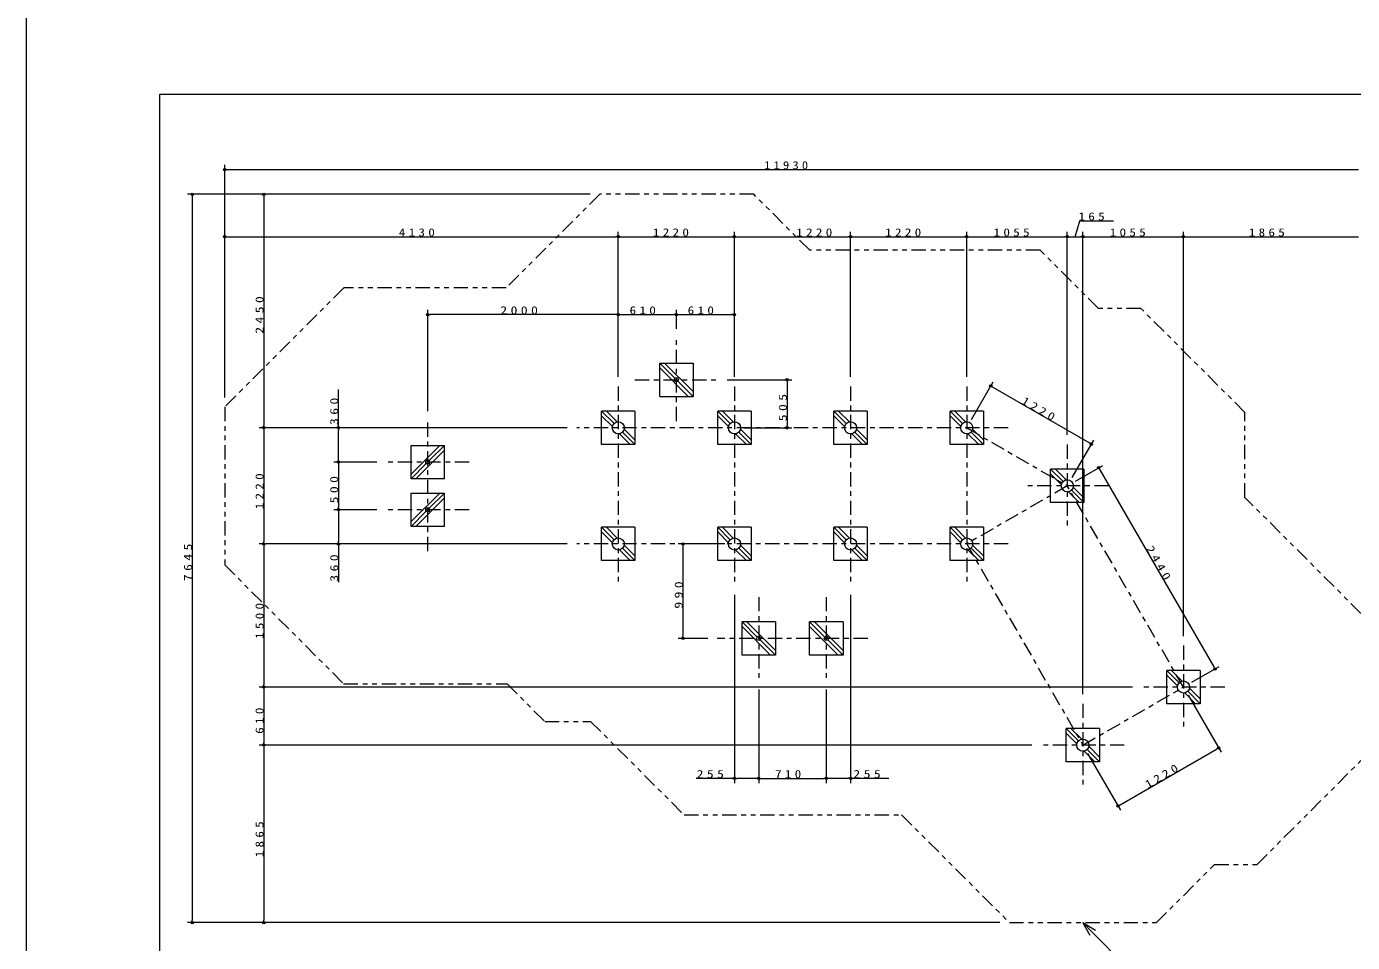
# Model space of a CAD drawing. Units: millimetres on the paper. Extents: x 0 to 420, y -594 to 297.
# Drawn here: x 0 to 278.4, y -495.1 to -302.8 of the extents above; entities that cross this region are included whole.
import ezdxf

# ---------------------------------------------------------------- set-up
doc = ezdxf.new("R2010")
doc.units = ezdxf.units.MM
doc.linetypes.add('USER2', pattern=[6, 3, -1, 1, -1])
doc.linetypes.add('USER3', pattern=[8, 3, -1, 1, -1, 1, -1])
for name, color, linetype, lineweight in [('0_2', 7, 'Continuous', 13), ('2D_DIMENSION', 7, 'Continuous', 13), ('2D_OUTLINE', 7, 'USER3', 13), ('FMT', 7, 'Continuous', 13), ('FOOTING', 7, 'Continuous', 13), ('FOOTING_C', 7, 'USER2', 13), ('FOOTING_H', 7, 'Continuous', 13)]:
    doc.layers.add(name, color=color, linetype=linetype, lineweight=lineweight)
doc.styles.add('ＭＳ ゴシック', font='')
doc.styles.get('ＭＳ ゴシック').set_extended_font_data('MS Gothic')

msp = doc.modelspace()

# ---------------------------------------------------------------- linework, layer by layer
at = {"layer": '0_2'}
for p, q in [((0, -594), (0, -297)), ((41.603, -332.86), (42.103, -332.86)), ((34.786, -338.061), (34.786, -338.561)), ((49.818, -338.061), (49.818, -338.561)), ((41.603, -346.955), (42.103, -346.955)), ((124.237, -346.955), (123.737, -346.955)), ((124.237, -346.955), (124.737, -346.955)), ((148.621, -346.955), (148.121, -346.955)), ((148.621, -346.955), (149.121, -346.955)), ((173.005, -346.955), (172.505, -346.955)), ((173.005, -346.955), (173.505, -346.955)), ((197.389, -346.955), (196.889, -346.955)), ((197.389, -346.955), (197.889, -346.955)), ((218.507, -346.955), (218.007, -346.955)), ((218.507, -346.955), (219.007, -346.955)), ((221.773, -346.955), (221.273, -346.955)), ((221.773, -346.955), (222.273, -346.955)), ((242.891, -346.955), (242.391, -346.955)), ((242.891, -346.955), (243.391, -346.955)), ((84.237, -363.313), (84.737, -363.313)), ((124.237, -363.313), (123.737, -363.313)), ((124.237, -363.313), (124.737, -363.313)), ((136.429, -363.313), (135.929, -363.313)), ((136.429, -363.313), (136.929, -363.313)), ((148.621, -363.313), (148.121, -363.313)), ((159.667, -376.984), (159.667, -377.484)), ((202.444, -378.33), (202.877, -378.58)), ((49.818, -387.084), (49.818, -386.584)), ((159.667, -387.084), (159.667, -386.584)), ((49.818, -387.084), (49.818, -387.584)), ((65.484, -387.084), (65.484, -387.584)), ((223.561, -390.522), (223.128, -390.272)), ((65.484, -394.276), (65.484, -393.776)), ((65.484, -394.276), (65.484, -394.776)), ((225.105, -395.466), (225.355, -395.899)), ((65.484, -404.276), (65.484, -403.776)), ((65.493, -404.276), (65.493, -404.776)), ((49.818, -411.468), (49.818, -410.968)), ((49.818, -411.468), (49.818, -411.968)), ((65.493, -411.468), (65.493, -410.968)), ((137.806, -411.468), (137.806, -411.968)), ((137.806, -431.308), (137.806, -430.808)), ((249.489, -437.701), (249.239, -437.268)), ((49.818, -441.51), (49.818, -441.01)), ((49.818, -441.51), (49.818, -442.01)), ((49.818, -453.702), (49.818, -453.202)), ((49.818, -453.702), (49.818, -454.202)), ((250.285, -454.318), (249.852, -454.568)), ((148.621, -460.681), (149.121, -460.681)), ((153.713, -460.681), (153.213, -460.681)), ((153.713, -460.681), (154.213, -460.681)), ((167.913, -460.681), (167.413, -460.681)), ((167.913, -460.675), (168.413, -460.675)), ((173.005, -460.675), (172.505, -460.675)), ((229.168, -466.51), (229.601, -466.26)), ((34.786, -490.972), (34.786, -490.472)), ((49.818, -490.972), (49.818, -490.472))]:
    msp.add_line(p, q, dxfattribs=at)
for centre in [(41.603, -332.86), (34.786, -338.061), (49.818, -338.061), (41.603, -346.955), (124.237, -346.955), (124.237, -346.955), (148.621, -346.955), (148.621, -346.955), (173.005, -346.955), (173.005, -346.955), (197.389, -346.955), (197.389, -346.955), (218.507, -346.955), (218.507, -346.955), (221.773, -346.955), (221.773, -346.955), (242.891, -346.955), (242.891, -346.955), (84.237, -363.313), (124.237, -363.313), (124.237, -363.313), (136.429, -363.313), (136.429, -363.313), (148.621, -363.313), (159.667, -376.984), (202.444, -378.33), (49.818, -387.084), (49.818, -387.084), (65.484, -387.084), (159.667, -387.084), (223.561, -390.522), (65.484, -394.276), (65.484, -394.276), (225.105, -395.466), (65.484, -404.276), (65.493, -404.276), (49.818, -411.468), (49.818, -411.468), (65.493, -411.468), (137.806, -411.468), (137.806, -431.308), (249.489, -437.701), (49.818, -441.51), (49.818, -441.51), (49.818, -453.702), (49.818, -453.702), (250.285, -454.318), (148.621, -460.681), (153.713, -460.681), (153.713, -460.681), (167.913, -460.675), (167.913, -460.681), (173.005, -460.675), (229.168, -466.51), (34.786, -490.972), (49.818, -490.972)]:
    msp.add_circle(centre, 0.25, dxfattribs=at)
at = {"layer": '2D_DIMENSION'}
for p, q in [((41.603, -380.707), (41.603, -331.86)), ((42.103, -332.86), (279.661, -332.86)), ((118.332, -338.061), (33.786, -338.061)), ((34.786, -338.561), (34.786, -490.472)), ((118.332, -338.061), (48.818, -338.061)), ((49.818, -338.561), (49.818, -386.584)), ((220.14, -346.955), (221.145, -343.605)), ((221.145, -343.605), (228.221, -343.605)), ((41.603, -380.707), (41.603, -345.955)), ((42.103, -346.955), (123.737, -346.955)), ((124.237, -376.384), (124.237, -345.955)), ((124.237, -376.384), (124.237, -345.955)), ((124.737, -346.955), (148.121, -346.955)), ((148.621, -376.384), (148.621, -345.955)), ((148.621, -376.384), (148.621, -345.955)), ((149.121, -346.955), (172.505, -346.955)), ((173.005, -376.384), (173.005, -345.955)), ((173.005, -376.384), (173.005, -345.955)), ((173.505, -346.955), (196.889, -346.955)), ((197.389, -376.384), (197.389, -345.955)), ((197.389, -376.384), (197.389, -345.955)), ((197.889, -346.955), (218.007, -346.955)), ((218.507, -388.576), (218.507, -345.955)), ((218.507, -388.576), (218.507, -345.955)), ((219.007, -346.955), (221.273, -346.955)), ((221.773, -443.002), (221.773, -345.955)), ((221.773, -443.002), (221.773, -345.955)), ((222.273, -346.955), (242.391, -346.955)), ((242.891, -430.81), (242.891, -345.955)), ((242.891, -430.81), (242.891, -345.955)), ((243.391, -346.955), (279.661, -346.955)), ((84.237, -383.576), (84.237, -362.313)), ((123.737, -363.313), (84.737, -363.313)), ((124.237, -376.384), (124.237, -362.313)), ((124.237, -376.384), (124.237, -362.313)), ((124.737, -363.313), (135.929, -363.313)), ((136.429, -366.284), (136.429, -362.313)), ((136.429, -366.284), (136.429, -362.313)), ((136.929, -363.313), (148.121, -363.313)), ((148.621, -376.384), (148.621, -362.313)), ((147.129, -376.984), (160.667, -376.984)), ((159.667, -377.484), (159.667, -386.584)), ((198.389, -385.352), (202.944, -377.464)), ((202.877, -378.58), (223.128, -390.272)), ((65.484, -387.084), (65.484, -379.07)), ((113.537, -387.084), (48.818, -387.084)), ((113.537, -387.084), (48.818, -387.084)), ((49.818, -387.584), (49.818, -410.968)), ((113.537, -387.084), (64.484, -387.084)), ((65.484, -393.776), (65.484, -387.584)), ((150.621, -387.084), (160.667, -387.084)), ((219.507, -397.544), (224.061, -389.656)), ((73.537, -394.276), (64.484, -394.276)), ((73.537, -394.276), (64.484, -394.276)), ((65.484, -394.776), (65.484, -403.776)), ((220.239, -398.276), (225.971, -394.966)), ((225.355, -395.899), (249.239, -437.268)), ((73.537, -404.276), (64.484, -404.276)), ((73.537, -404.276), (64.493, -404.276)), ((65.493, -404.776), (65.493, -410.968)), ((113.537, -411.468), (48.818, -411.468)), ((113.537, -411.468), (48.818, -411.468)), ((49.818, -411.968), (49.818, -441.01)), ((113.537, -411.468), (64.493, -411.468)), ((65.493, -411.468), (65.493, -419.482)), ((146.621, -411.468), (136.806, -411.468)), ((137.806, -411.968), (137.806, -430.808)), ((148.621, -422.168), (148.621, -461.681)), ((173.005, -422.168), (173.005, -461.675)), ((143.013, -431.308), (136.806, -431.308)), ((244.623, -440.51), (250.355, -437.201)), ((232.191, -441.51), (48.818, -441.51)), ((232.191, -441.51), (48.818, -441.51)), ((49.818, -442.01), (49.818, -453.202)), ((153.713, -442.008), (153.713, -461.681)), ((153.713, -442.008), (153.713, -461.681)), ((167.913, -442.008), (167.913, -461.675)), ((167.913, -442.008), (167.913, -461.681)), ((243.891, -443.242), (250.785, -455.184)), ((211.073, -453.702), (48.818, -453.702)), ((211.073, -453.702), (48.818, -453.702)), ((49.818, -454.202), (49.818, -490.472)), ((222.773, -455.434), (229.668, -467.376)), ((229.601, -466.26), (249.852, -454.568)), ((148.621, -460.681), (140.589, -460.681)), ((153.213, -460.681), (149.121, -460.681)), ((154.213, -460.681), (167.413, -460.681)), ((168.413, -460.675), (172.505, -460.675)), ((173.005, -460.675), (181.02, -460.675)), ((204.336, -490.972), (33.786, -490.972)), ((204.336, -490.972), (48.818, -490.972)), ((221.773, -490.972), (223.884, -493.104)), ((221.773, -490.972), (224.456, -492.538)), ((223.313, -493.669), (221.773, -490.972)), ((223.884, -493.104), (230.519, -499.803))]:
    msp.add_line(p, q, dxfattribs=at)
at = {"layer": '2D_OUTLINE'}
for p, q in [((120.332, -338.061), (100.676, -357.717)), ((152.68, -338.061), (120.332, -338.061)), ((164.433, -349.814), (152.68, -338.061)), ((212.827, -349.814), (164.433, -349.814)), ((225.019, -362.006), (212.827, -349.814)), ((66.593, -357.717), (41.603, -382.707)), ((100.676, -357.717), (66.593, -357.717)), ((233.944, -362.006), (225.019, -362.006)), ((255.777, -383.838), (233.944, -362.006)), ((41.603, -382.707), (41.603, -415.844)), ((255.777, -401.689), (255.777, -383.838)), ((280.161, -426.073), (255.777, -401.689)), ((41.603, -415.844), (66.574, -440.816)), ((66.574, -440.816), (100.878, -440.816)), ((100.878, -440.816), (108.8, -448.738)), ((108.8, -448.738), (118.429, -448.738)), ((118.429, -448.738), (138.055, -468.364)), ((258.328, -478.78), (280.161, -456.948)), ((138.055, -468.364), (183.727, -468.364)), ((183.727, -468.364), (206.336, -490.972)), ((237.211, -490.972), (249.403, -478.78)), ((249.403, -478.78), (258.328, -478.78)), ((206.336, -490.972), (237.211, -490.972))]:
    msp.add_line(p, q, dxfattribs=at)
at = {"layer": 'FMT'}
for p, q in [((28, -317), (403, -317)), ((28, -574), (28, -317))]:
    msp.add_line(p, q, dxfattribs=at)
at = {"layer": 'FOOTING'}
for p, q in [((132.929, -373.484), (139.929, -373.484)), ((132.929, -380.484), (132.929, -373.484)), ((139.929, -373.484), (139.929, -380.484)), ((132.929, -380.484), (139.929, -380.484)), ((120.737, -390.584), (120.737, -383.584)), ((127.737, -383.584), (120.737, -383.584)), ((127.737, -383.584), (127.737, -390.584)), ((145.121, -390.584), (145.121, -383.584)), ((152.121, -383.584), (145.121, -383.584)), ((152.121, -383.584), (152.121, -390.584)), ((169.505, -390.584), (169.505, -383.584)), ((176.505, -383.584), (169.505, -383.584)), ((176.505, -383.584), (176.505, -390.584)), ((193.889, -390.584), (193.889, -383.584)), ((200.889, -383.584), (193.889, -383.584)), ((200.889, -383.584), (200.889, -390.584)), ((80.737, -390.776), (87.737, -390.776)), ((80.737, -397.776), (80.737, -390.776)), ((87.737, -397.776), (87.737, -390.776)), ((127.737, -390.584), (120.737, -390.584)), ((152.121, -390.584), (145.121, -390.584)), ((176.505, -390.584), (169.505, -390.584)), ((200.889, -390.584), (193.889, -390.584)), ((83.857, -393.896), (84.617, -393.896)), ((83.857, -394.656), (83.857, -393.896)), ((84.617, -394.656), (83.857, -394.656)), ((84.617, -394.656), (84.617, -393.896)), ((87.737, -397.776), (80.737, -397.776)), ((215.007, -402.776), (215.007, -395.776)), ((222.007, -395.776), (215.007, -395.776)), ((222.007, -395.776), (222.007, -402.776)), ((80.737, -400.776), (87.737, -400.776)), ((80.737, -407.776), (80.737, -400.776)), ((87.737, -407.776), (87.737, -400.776)), ((222.007, -402.776), (215.007, -402.776)), ((83.857, -403.896), (84.617, -403.896)), ((83.857, -404.656), (83.857, -403.896)), ((84.617, -404.656), (83.857, -404.656)), ((84.617, -404.656), (84.617, -403.896)), ((87.737, -407.776), (80.737, -407.776)), ((120.737, -414.968), (120.737, -407.968)), ((127.737, -407.968), (120.737, -407.968)), ((127.737, -407.968), (127.737, -414.968)), ((145.121, -414.968), (145.121, -407.968)), ((152.121, -407.968), (145.121, -407.968)), ((152.121, -407.968), (152.121, -414.968)), ((169.505, -414.968), (169.505, -407.968)), ((176.505, -407.968), (169.505, -407.968)), ((176.505, -407.968), (176.505, -414.968)), ((193.889, -414.968), (193.889, -407.968)), ((200.889, -407.968), (193.889, -407.968)), ((200.889, -407.968), (200.889, -414.968)), ((127.737, -414.968), (120.737, -414.968)), ((152.121, -414.968), (145.121, -414.968)), ((176.505, -414.968), (169.505, -414.968)), ((200.889, -414.968), (193.889, -414.968)), ((150.213, -434.808), (150.213, -427.808)), ((157.213, -427.808), (150.213, -427.808)), ((157.213, -427.808), (157.213, -434.808)), ((164.413, -434.808), (164.413, -427.808)), ((171.413, -427.808), (164.413, -427.808)), ((171.413, -427.808), (171.413, -434.808)), ((157.213, -434.808), (150.213, -434.808)), ((171.413, -434.808), (164.413, -434.808)), ((239.391, -445.01), (239.391, -438.01)), ((246.391, -438.01), (239.391, -438.01)), ((246.391, -438.01), (246.391, -445.01)), ((246.391, -445.01), (239.391, -445.01)), ((218.273, -457.202), (218.273, -450.202)), ((225.273, -450.202), (218.273, -450.202)), ((225.273, -450.202), (225.273, -457.202)), ((225.273, -457.202), (218.273, -457.202))]:
    msp.add_line(p, q, dxfattribs=at)
for centre, radius in [((136.429, -376.984), 0.422), ((124.237, -387.084), 1.27), ((148.621, -387.084), 1.27), ((173.005, -387.084), 1.27), ((197.389, -387.084), 1.27), ((218.507, -399.276), 1.27), ((124.237, -411.468), 1.27), ((148.621, -411.468), 1.27), ((173.005, -411.468), 1.27), ((197.389, -411.468), 1.27), ((153.713, -431.308), 0.427), ((167.913, -431.308), 0.427), ((242.891, -441.51), 1.27), ((221.773, -453.702), 1.27)]:
    msp.add_circle(centre, radius, dxfattribs=at)
at = {"layer": 'FOOTING_C'}
for p, q in [((136.429, -385.684), (136.429, -368.284)), ((124.237, -378.384), (124.237, -420.168)), ((127.729, -376.984), (145.129, -376.984)), ((148.621, -378.384), (148.621, -420.168)), ((173.005, -378.384), (173.005, -420.168)), ((197.389, -378.384), (197.389, -420.168)), ((84.237, -412.976), (84.237, -385.576)), ((206.089, -387.084), (115.537, -387.084)), ((197.389, -387.084), (218.507, -399.276)), ((218.507, -390.576), (218.507, -407.976)), ((92.937, -394.276), (75.537, -394.276)), ((218.507, -399.276), (197.389, -411.468)), ((227.207, -399.276), (209.807, -399.276)), ((242.891, -441.51), (218.507, -399.276)), ((92.937, -404.276), (75.537, -404.276)), ((206.089, -411.468), (115.537, -411.468)), ((197.389, -411.468), (221.773, -453.702)), ((153.713, -422.608), (153.713, -440.008)), ((167.913, -422.608), (167.913, -440.008)), ((176.613, -431.308), (145.013, -431.308)), ((242.891, -432.81), (242.891, -450.21)), ((221.773, -453.702), (242.891, -441.51)), ((251.591, -441.51), (234.191, -441.51)), ((221.773, -445.002), (221.773, -462.402)), ((230.473, -453.702), (213.073, -453.702))]:
    msp.add_line(p, q, dxfattribs=at)
at = {"layer": 'FOOTING_H'}
for p, q in [((136.131, -376.686), (132.929, -373.484)), ((138.939, -380.484), (132.929, -374.474)), ((139.929, -379.494), (133.919, -373.484)), ((139.929, -380.484), (136.728, -377.282)), ((120.737, -383.584), (123.339, -386.186)), ((121.727, -383.584), (123.983, -385.84)), ((145.121, -383.584), (147.723, -386.186)), ((146.111, -383.584), (148.367, -385.84)), ((169.505, -383.584), (172.107, -386.186)), ((170.495, -383.584), (172.751, -385.84)), ((193.889, -383.584), (196.491, -386.186)), ((194.879, -383.584), (197.135, -385.84)), ((120.737, -384.574), (122.993, -386.83)), ((145.121, -384.574), (147.377, -386.83)), ((169.505, -384.574), (171.761, -386.83)), ((193.889, -384.574), (196.145, -386.83)), ((124.492, -388.328), (126.747, -390.584)), ((125.135, -387.982), (127.737, -390.584)), ((125.482, -387.338), (127.737, -389.594)), ((148.876, -388.328), (151.131, -390.584)), ((149.519, -387.982), (152.121, -390.584)), ((149.866, -387.338), (152.121, -389.594)), ((173.26, -388.328), (175.515, -390.584)), ((173.903, -387.982), (176.505, -390.584)), ((174.25, -387.338), (176.505, -389.594)), ((197.644, -388.328), (199.899, -390.584)), ((198.287, -387.982), (200.889, -390.584)), ((198.634, -387.338), (200.889, -389.594)), ((86.747, -390.776), (80.737, -396.786)), ((87.737, -391.766), (81.727, -397.776)), ((87.737, -390.776), (84.617, -393.896)), ((83.857, -394.656), (80.737, -397.776)), ((215.007, -395.776), (217.609, -398.378)), ((215.007, -396.766), (217.262, -399.022)), ((215.997, -395.776), (218.252, -398.032)), ((86.747, -400.776), (80.737, -406.786)), ((87.737, -400.776), (84.617, -403.896)), ((218.761, -400.52), (221.017, -402.776)), ((219.405, -400.174), (222.007, -402.776)), ((219.751, -399.53), (222.007, -401.786)), ((87.737, -401.766), (81.727, -407.776)), ((83.857, -404.656), (80.737, -407.776)), ((120.737, -407.968), (123.339, -410.57)), ((120.737, -408.958), (122.993, -411.214)), ((121.727, -407.968), (123.983, -410.224)), ((145.121, -407.968), (147.723, -410.57)), ((145.121, -408.958), (147.377, -411.214)), ((146.111, -407.968), (148.367, -410.224)), ((169.505, -407.968), (172.107, -410.57)), ((169.505, -408.958), (171.761, -411.214)), ((170.495, -407.968), (172.751, -410.224)), ((193.889, -407.968), (196.491, -410.57)), ((193.889, -408.958), (196.145, -411.214)), ((194.879, -407.968), (197.135, -410.224)), ((125.482, -411.722), (127.737, -413.978)), ((149.866, -411.722), (152.121, -413.978)), ((174.25, -411.722), (176.505, -413.978)), ((198.634, -411.722), (200.889, -413.978)), ((124.492, -412.712), (126.747, -414.968)), ((125.135, -412.366), (127.737, -414.968)), ((148.876, -412.712), (151.131, -414.968)), ((149.519, -412.366), (152.121, -414.968)), ((173.26, -412.712), (175.515, -414.968)), ((173.903, -412.366), (176.505, -414.968)), ((197.644, -412.712), (199.899, -414.968)), ((198.287, -412.366), (200.889, -414.968)), ((150.213, -427.808), (153.415, -431.01)), ((151.203, -427.808), (157.213, -433.818)), ((164.413, -427.808), (167.615, -431.01)), ((165.403, -427.808), (171.413, -433.818)), ((150.213, -428.798), (156.223, -434.808)), ((164.413, -428.798), (170.423, -434.808)), ((154.012, -431.606), (157.213, -434.808)), ((168.212, -431.606), (171.413, -434.808)), ((239.391, -438.01), (241.993, -440.612)), ((239.391, -439), (241.646, -441.256)), ((240.381, -438.01), (242.636, -440.266)), ((243.789, -442.408), (246.391, -445.01)), ((244.135, -441.765), (246.391, -444.02)), ((243.145, -442.755), (245.401, -445.01)), ((218.273, -450.202), (220.875, -452.804)), ((219.263, -450.202), (221.519, -452.458)), ((218.273, -451.192), (220.529, -453.448)), ((222.028, -454.947), (224.283, -457.202)), ((222.671, -454.6), (225.273, -457.202)), ((223.018, -453.957), (225.273, -456.212))]:
    msp.add_line(p, q, dxfattribs=at)

# ---------------------------------------------------------------- texts
at = {"layer": '2D_DIMENSION', "char_height": 1.686, "attachment_point": 7, "style": 'ＭＳ ゴシック'}
for s, insert in [('\\T1.5;\\W1.15;11930', (154.858, -332.827)), ('\\T1.5;\\W1.2;165', (220.85, -343.572)), ('\\T1.5;\\W1.2;4130', (78.156, -346.922)), ('\\T1.5;\\W1.2;1220', (131.501, -346.922)), ('\\T1.5;\\W1.2;1220', (161.59, -346.925)), ('\\T1.5;\\W1.2;1220', (180.269, -346.922)), ('\\T1.5;\\W1.2;1055', (203.019, -346.922)), ('\\T1.5;\\W1.2;1055', (227.403, -346.922)), ('\\T1.5;\\W1.2;1865', (256.597, -346.922)), ('\\T1.5;\\W1.25;2000', (99.473, -363.28)), ('\\T1.5;\\W1.2;610', (126.61, -363.28)), ('\\T1.5;\\W1.2;610', (138.802, -363.28)), ('\\T1.5;\\W1.25;255', (140.677, -460.648)), ('\\T1.5;\\W1.2;710', (157.144, -460.648)), ('\\T1.5;\\W1.25;255', (173.594, -460.642))]:
    msp.add_mtext(s, dxfattribs=dict(at, insert=insert))
for s, insert, rotation in [('\\T1.5;\\W1.25;2450', (49.784, -367.337), 90), ('\\T1.5;\\W1.25;360', (65.451, -386.496), 90), ('\\T1.5;\\W1.25;505', (159.634, -385.703), 90), ('\\T1.5;\\W1.2;1220', (208.751, -381.933), 330), ('\\T1.5;\\W1.2;1220', (49.784, -404.205), 90), ('\\T1.5;\\W1.25;500', (65.451, -402.945), 90), ('\\T1.5;\\W1.25;7645', (34.753, -419.281), 90), ('\\T1.5;\\W1.25;2440', (234.944, -412.441), 300), ('\\T1.5;\\W1.25;360', (65.46, -419.394), 90), ('\\T1.5;\\W1.25;990', (137.773, -425.057), 90), ('\\T1.5;\\W1.2;1500', (49.784, -431.418), 90), ('\\T1.5;\\W1.2;610', (49.784, -451.33), 90), ('\\T1.5;\\W1.2;1220', (235.442, -462.85), 30), ('\\T1.5;\\W1.2;1865', (49.784, -477.266), 90)]:
    msp.add_mtext(s, dxfattribs=dict(at, insert=insert, rotation=rotation))

doc.saveas('drawing.dxf')
